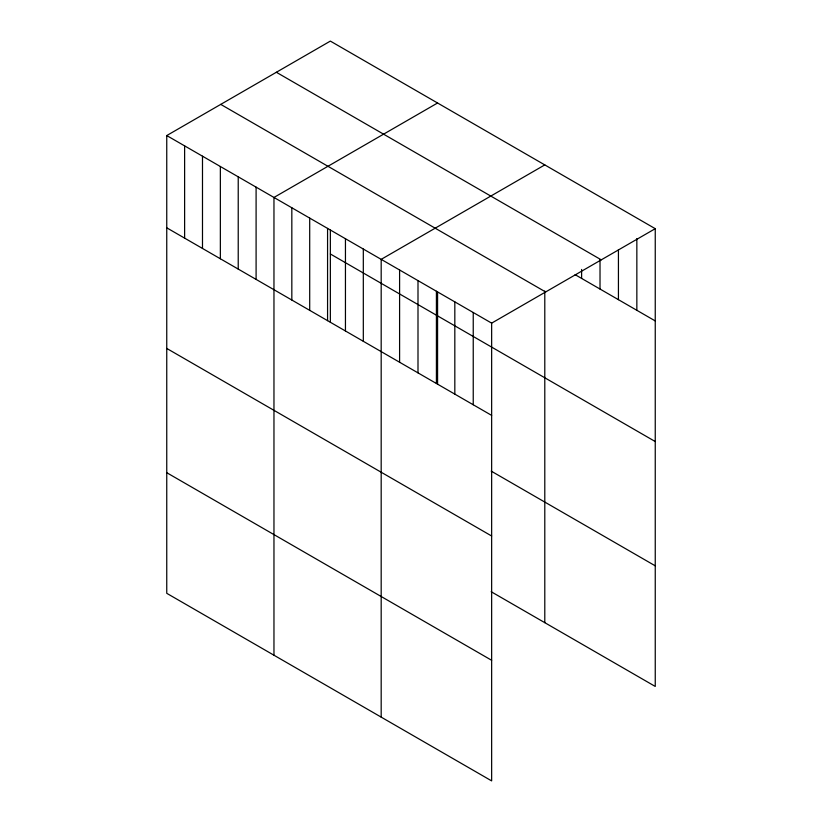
<?xml version="1.0" encoding="UTF-8"?>
<svg xmlns="http://www.w3.org/2000/svg" width="822" height="822" viewBox="0 0 822 822"><rect width="100%" height="100%" fill="white"/><g stroke="black" fill="none" stroke-linecap="round" stroke-linejoin="round"><path stroke-width="1.23" d="M166.753 135.558L491.648 323.138L491.648 780.9L166.753 593.32L166.753 135.558L330.352 41.1L655.247 228.68L655.247 686.442L491.176 591.717M437.571 102.997L273.962 197.455L273.962 655.226M544.791 164.903L381.182 259.362L381.182 717.123M491.648 323.138L655.247 228.68M276.367 72.274L601.262 259.844M575.112 274.661L655.247 320.929M220.738 104.384L545.633 291.964M330.352 253.977L655.247 441.548M166.753 227.817L491.648 415.387M491.176 471.098L655.247 565.824M166.753 348.436L491.648 536.006M166.753 472.701L491.648 660.282M636.845 238.544L636.845 310.305M618.432 249.703L618.432 299.67M600.019 259.577L600.019 289.046M581.606 269.441L581.606 278.411M544.791 291.08L544.791 622.665M473.236 312.504L473.236 404.763M454.823 301.88L454.823 394.128M437.571 292.005L437.571 384.1M436.41 291.245L436.41 383.504M417.997 280.621L417.997 372.869M399.595 269.986L399.595 362.245M363.314 249.045L363.314 341.294M345.446 238.729L345.446 330.978M330.352 230.098L330.352 322.203M327.567 228.413L327.567 320.662M309.699 218.097L309.699 310.346M291.831 207.771L291.831 300.03M256.094 187.139L256.094 279.398M238.226 176.822L238.226 269.082M220.358 166.506L220.358 258.766M202.489 156.19L202.489 248.45M184.621 145.874L184.621 238.133"/></g></svg>
